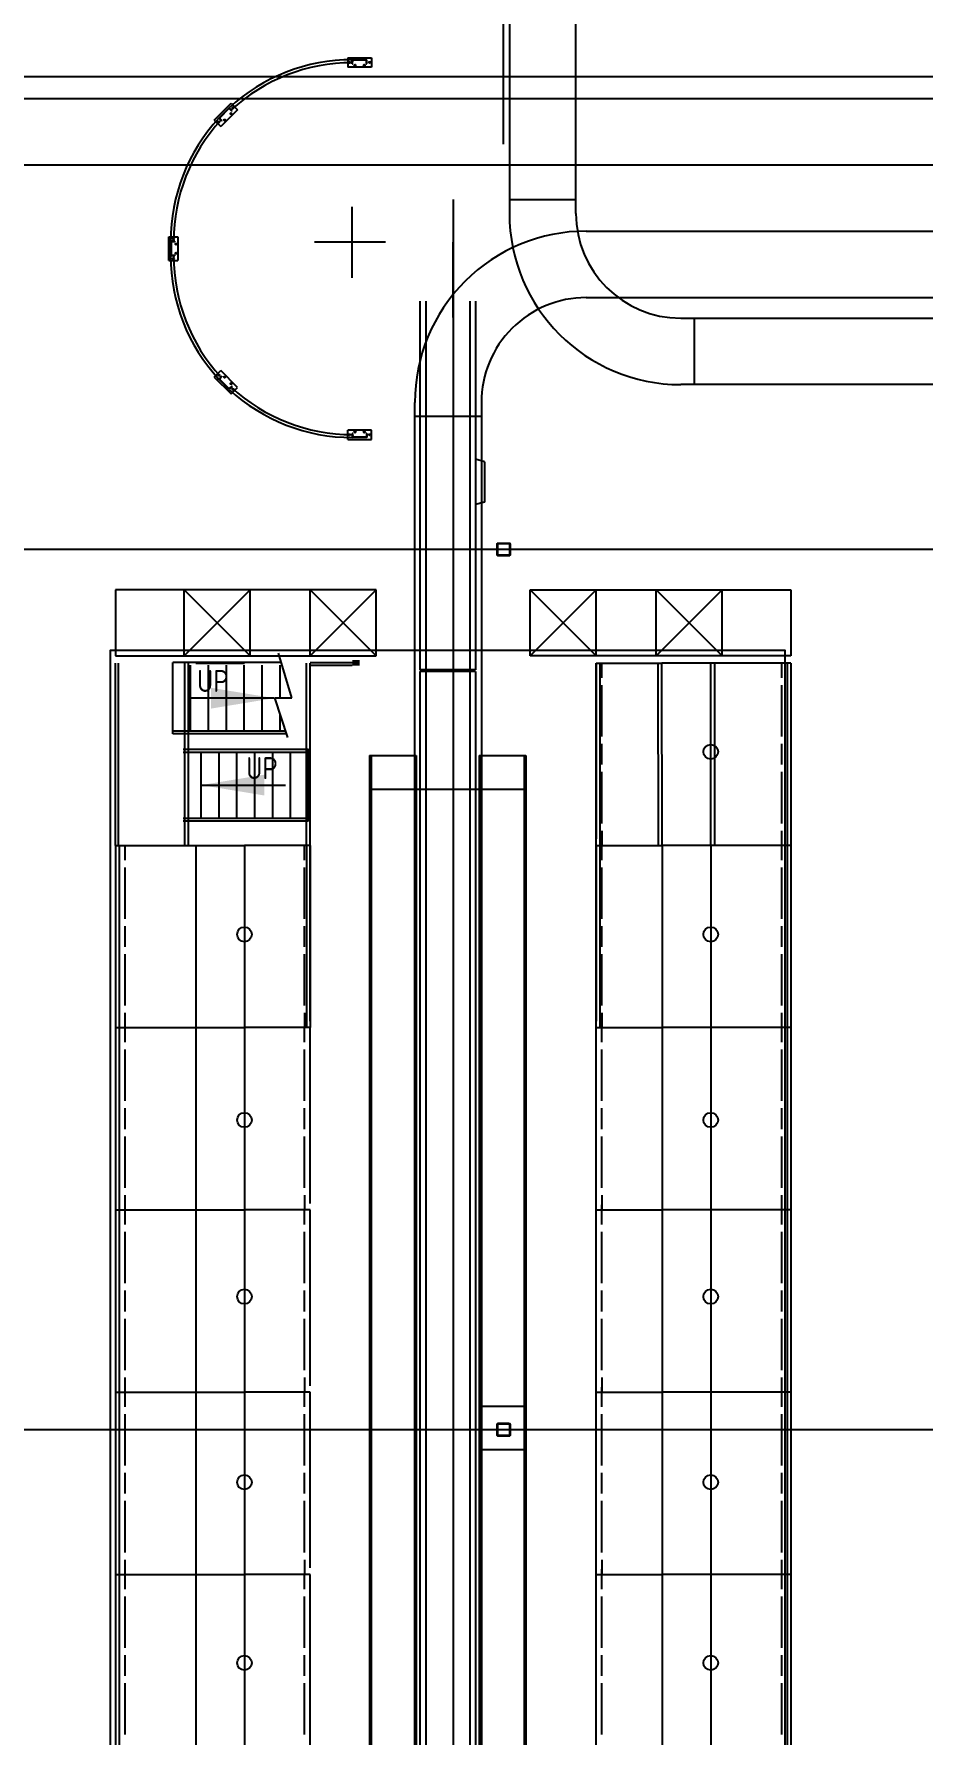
# Model space of a CAD drawing. Header units: millimetres. Extents: x 626570 to 643256, y 6233 to 11343.
# Drawn here: x 637208 to 637693, y 9760 to 10688 of the extents above; entities that cross this region are included whole.
import ezdxf

# ---------------------------------------------------------------- set-up
doc = ezdxf.new("R2010")
doc.units = ezdxf.units.MM
doc.header["$LTSCALE"] = 4000
doc.header["$MEASUREMENT"] = 0
for name, pattern in [('CENTER2', [1.125, 0.75, -0.125, 0.125, -0.125]), ('DASHDOT', [1, 0.5, -0.25, 0, -0.25]), ('HIDDEN', [0.375, 0.25, -0.125])]:
    doc.linetypes.add(name, pattern=pattern)
for name, color, linetype in [('BEAMS', 170, 'CONTINUOUS'), ('CENTERLINE', 4, 'CENTER2'), ('CONVEYOR', 4, 'CONTINUOUS'), ('CONVTOP', 4, 'CONTINUOUS'), ('DEPAL2', 4, 'CONTINUOUS'), ('DEPAL3', 4, 'CONTINUOUS'), ('FRAMES', 170, 'CONTINUOUS'), ('FSBEAM', 4, 'CONTINUOUS'), ('GUARD', 4, 'CONTINUOUS'), ('HANDRAIL', 4, 'CONTINUOUS'), ('LIGHTS', 50, 'CONTINUOUS'), ('MASTERFOUNDATION_1', 4, 'DASHDOT'), ('MASTERFOUNDATION_25', 7, 'CONTINUOUS'), ('PICKMOD1', 4, 'CONTINUOUS'), ('PICKMOD2', 4, 'CONTINUOUS')]:
    doc.layers.add(name, color=color, linetype=linetype)
doc.styles.add('SIMPLEX', font='archstyl.shx', dxfattribs={"height": 4})
doc.styles.get("Standard").update_dxf_attribs({"font": 'simplex.shx'})
doc.dimstyles.get("Standard").update_dxf_attribs({"dimtxt": 0.18, "dimasz": 0.18, "dimexe": 0.18, "dimexo": 0.0625, "dimgap": 0.09, "dimtad": 0, "dimtih": 1, "dimtoh": 1, "dimdec": 4, "dimzin": 0, "dimdsep": 46, "dimtxsty": 'Standard', "dimcen": 0.09, "dimadec": 0, "dimazin": 0, "dimtfac": 1, "dimtdec": 4, "dimtofl": 0, "dimtmove": 0, "dimatfit": 3, "dimfxl": 1, "dimtolj": 1, "dimtzin": 0, "dimarcsym": 0})

# ---------------------------------------------------------------- blocks, each defined once
blk = doc.blocks.new('CHAINGRD')
at = {"layer": 'CONVEYOR'}
for p, q in [((1.34, -5), (0, 0)), ((23.34, -5), (24.68, 0)), ((23.34, -5), (1.34, -5))]:
    blk.add_line(p, q, dxfattribs=at)

msp = doc.modelspace()

# ---------------------------------------------------------------- linework, layer by layer
at = {"layer": 'BEAMS', "linetype": 'Continuous'}
for p, q in [((637356.43, 10245.26), (637356.43, 10344.64)), ((637358.43, 10245.26), (637358.43, 10344.64)), ((637514.43, 10245.26), (637514.43, 10344.64)), ((637517.43, 10336.64), (637517.43, 10344.64)), ((637548.31, 10245.26), (637548.18, 10344.64)), ((637550.31, 10245.26), (637550.18, 10344.64)), ((637576.68, 10344.64), (637576.68, 10245.26)), ((637578.81, 10344.64), (637578.81, 10245.26)), ((637615.43, 10344.64), (637615.43, 10336.64)), ((637618.43, 10344.64), (637618.43, 10245.26)), ((637620.43, 10344.64), (637620.43, 10245.26)), ((637514.43, 10332.64), (637514.43, 10336.64)), ((637514.43, 10332.64), (637514.43, 10336.64)), ((637517.43, 10304.64), (637517.43, 10332.64)), ((637615.43, 10332.64), (637615.43, 10304.64)), ((637517.43, 10289.26), (637517.43, 10300.64)), ((637615.43, 10300.64), (637615.43, 10289.26)), ((637514.43, 10285.26), (637514.43, 10289.26)), ((637517.43, 10257.26), (637517.43, 10285.26)), ((637615.43, 10285.26), (637615.43, 10257.26)), ((637517.43, 10253.26), (637517.43, 10245.26)), ((637615.43, 10253.26), (637615.43, 10245.26)), ((637252.43, 10245.26), (637252.43, 10145.89)), ((637254.43, 10245.26), (637254.43, 10145.89)), ((637257.43, 10245.26), (637257.43, 10237.26)), ((637296.18, 10245.26), (637296.18, 8257.76)), ((637322.68, 10245.26), (637322.68, 8257.76)), ((637355.43, 10237.26), (637355.43, 10245.26)), ((637358.43, 10149.39), (637358.43, 10245.26)), ((637514.43, 10145.89), (637514.43, 10247.37)), ((637517.43, 10237.26), (637517.43, 10248.03)), ((637550.31, 10245.26), (637550.31, 9350.89)), ((637576.81, 10245.26), (637576.81, 9350.89)), ((637615.43, 10245.26), (637615.43, 10237.26)), ((637618.43, 10245.26), (637618.43, 10145.89)), ((637620.43, 10245.26), (637620.43, 10145.89)), ((637257.43, 10233.26), (637257.43, 10205.26)), ((637355.43, 10205.26), (637355.43, 10233.26)), ((637358.43, 10233.26), (637358.43, 10237.26)), ((637358.44, 10233.26), (637358.44, 10237.26)), ((637514.43, 10233.26), (637514.43, 10237.26)), ((637514.43, 10233.26), (637514.43, 10237.26)), ((637517.43, 10205.26), (637517.43, 10233.26)), ((637615.43, 10233.26), (637615.43, 10205.26)), ((637257.43, 10201.26), (637257.43, 10189.89)), ((637355.43, 10189.89), (637355.43, 10201.26)), ((637517.43, 10189.89), (637517.43, 10201.26)), ((637615.43, 10201.26), (637615.43, 10189.89)), ((637257.43, 10185.89), (637257.43, 10157.89)), ((637355.43, 10157.89), (637355.43, 10185.89)), ((637358.43, 10185.89), (637358.43, 10189.89)), ((637514.43, 10185.89), (637514.43, 10189.89)), ((637517.43, 10157.89), (637517.43, 10185.89)), ((637615.43, 10185.89), (637615.43, 10157.89)), ((637257.43, 10153.89), (637257.43, 10145.89)), ((637355.43, 10153.89), (637355.43, 10145.89)), ((637514.43, 10046.51), (637514.43, 10147.99)), ((637517.43, 10153.89), (637517.43, 10145.89)), ((637517.43, 10137.89), (637517.43, 10148.65)), ((637615.43, 10153.89), (637615.43, 10145.89)), ((637252.43, 10145.89), (637252.43, 10046.51)), ((637254.43, 10145.89), (637254.43, 10046.51)), ((637257.43, 10145.89), (637257.43, 10137.89)), ((637355.43, 10137.89), (637355.43, 10145.89)), ((637358.43, 10050.01), (637358.43, 10145.89)), ((637358.43, 10133.89), (637358.43, 10137.89)), ((637358.44, 10133.89), (637358.44, 10137.89)), ((637514.43, 10133.89), (637514.43, 10137.89)), ((637514.43, 10133.89), (637514.43, 10137.89)), ((637615.43, 10145.89), (637615.43, 10137.89)), ((637618.43, 10145.89), (637618.43, 10046.51)), ((637620.43, 10145.89), (637620.43, 10046.51)), ((637257.43, 10133.89), (637257.43, 10105.89)), ((637355.43, 10105.89), (637355.43, 10133.89)), ((637517.43, 10105.89), (637517.43, 10133.89)), ((637615.43, 10133.89), (637615.43, 10105.89)), ((637257.43, 10101.89), (637257.43, 10090.51)), ((637355.43, 10090.51), (637355.43, 10101.89)), ((637517.43, 10090.51), (637517.43, 10101.89)), ((637615.43, 10101.89), (637615.43, 10090.51)), ((637257.43, 10086.51), (637257.43, 10058.51)), ((637355.43, 10058.51), (637355.43, 10086.51)), ((637358.43, 10086.51), (637358.43, 10090.51)), ((637514.43, 10086.51), (637514.43, 10090.51)), ((637517.43, 10058.51), (637517.43, 10086.51)), ((637615.43, 10086.51), (637615.43, 10058.51)), ((637257.43, 10054.51), (637257.43, 10046.51)), ((637355.43, 10054.51), (637355.43, 10046.51)), ((637517.43, 10054.51), (637517.43, 10046.51)), ((637615.43, 10054.51), (637615.43, 10046.51)), ((637252.43, 10046.51), (637252.43, 9947.14)), ((637254.43, 10046.51), (637254.43, 9947.14)), ((637257.43, 10046.51), (637257.43, 10038.51)), ((637355.43, 10038.51), (637355.43, 10046.51)), ((637358.43, 9950.64), (637358.43, 10046.51)), ((637514.43, 9947.14), (637514.43, 10048.62)), ((637517.43, 10038.51), (637517.43, 10049.28)), ((637615.43, 10046.51), (637615.43, 10038.51)), ((637618.43, 10046.51), (637618.43, 9947.14)), ((637620.43, 10046.51), (637620.43, 9947.14)), ((637358.43, 10034.51), (637358.43, 10038.51)), ((637358.44, 10034.51), (637358.44, 10038.51)), ((637514.43, 10034.51), (637514.43, 10038.51)), ((637514.43, 10034.51), (637514.43, 10038.51)), ((637257.43, 10034.51), (637257.43, 10006.51)), ((637355.43, 10006.51), (637355.43, 10034.51)), ((637517.43, 10006.51), (637517.43, 10034.51)), ((637615.43, 10034.51), (637615.43, 10006.51)), ((637257.43, 10002.51), (637257.43, 9991.14)), ((637355.43, 9991.14), (637355.43, 10002.51)), ((637517.43, 9991.14), (637517.43, 10002.51)), ((637615.43, 10002.51), (637615.43, 9991.14)), ((637358.43, 9987.14), (637358.43, 9991.14)), ((637514.43, 9987.14), (637514.43, 9991.14)), ((637257.43, 9987.14), (637257.43, 9959.14)), ((637355.43, 9959.14), (637355.43, 9987.14)), ((637517.43, 9959.14), (637517.43, 9987.14)), ((637615.43, 9987.14), (637615.43, 9959.14)), ((637257.43, 9955.14), (637257.43, 9947.14)), ((637355.43, 9955.14), (637355.43, 9947.14)), ((637517.43, 9955.14), (637517.43, 9947.14)), ((637615.43, 9955.14), (637615.43, 9947.14)), ((637252.43, 9947.14), (637252.43, 9847.76)), ((637254.43, 9947.14), (637254.43, 9847.76)), ((637257.43, 9947.14), (637257.43, 9939.14)), ((637355.43, 9939.14), (637355.43, 9947.14)), ((637358.43, 9851.26), (637358.43, 9947.14)), ((637514.43, 9847.76), (637514.43, 9949.24)), ((637517.43, 9939.14), (637517.43, 9949.9)), ((637615.43, 9947.14), (637615.43, 9939.14)), ((637618.43, 9947.14), (637618.43, 9847.76)), ((637620.43, 9947.14), (637620.43, 9847.76)), ((637257.43, 9935.14), (637257.43, 9907.14)), ((637355.43, 9907.14), (637355.43, 9935.14)), ((637358.43, 9935.14), (637358.43, 9939.14)), ((637358.44, 9935.14), (637358.44, 9939.14)), ((637514.43, 9935.14), (637514.43, 9939.14)), ((637514.43, 9935.14), (637514.43, 9939.14)), ((637517.43, 9907.14), (637517.43, 9935.14)), ((637615.43, 9935.14), (637615.43, 9907.14)), ((637257.43, 9903.14), (637257.43, 9891.76)), ((637355.43, 9891.76), (637355.43, 9903.14)), ((637517.43, 9891.76), (637517.43, 9903.14)), ((637615.43, 9903.14), (637615.43, 9891.76)), ((637257.43, 9887.76), (637257.43, 9859.76)), ((637355.43, 9859.76), (637355.43, 9887.76)), ((637358.43, 9887.76), (637358.43, 9891.76)), ((637514.43, 9887.76), (637514.43, 9891.76)), ((637517.43, 9859.76), (637517.43, 9887.76)), ((637615.43, 9887.76), (637615.43, 9859.76)), ((637257.43, 9855.76), (637257.43, 9847.76)), ((637355.43, 9855.76), (637355.43, 9847.76)), ((637514.43, 9748.39), (637514.43, 9849.87)), ((637517.43, 9855.76), (637517.43, 9847.76)), ((637517.43, 9839.76), (637517.43, 9850.53)), ((637615.43, 9855.76), (637615.43, 9847.76)), ((637252.43, 9847.76), (637252.43, 9748.39)), ((637254.43, 9847.76), (637254.43, 9748.39)), ((637257.43, 9847.76), (637257.43, 9839.76)), ((637355.43, 9839.76), (637355.43, 9847.76)), ((637358.43, 9751.89), (637358.43, 9847.76)), ((637615.43, 9847.76), (637615.43, 9839.76)), ((637618.43, 9847.76), (637618.43, 9748.39)), ((637620.43, 9847.76), (637620.43, 9748.39)), ((637257.43, 9835.76), (637257.43, 9807.76)), ((637355.43, 9807.76), (637355.43, 9835.76)), ((637358.43, 9835.76), (637358.43, 9839.76)), ((637358.44, 9835.76), (637358.44, 9839.76)), ((637514.43, 9835.76), (637514.43, 9839.76)), ((637514.43, 9835.76), (637514.43, 9839.76)), ((637517.43, 9807.76), (637517.43, 9835.76)), ((637615.43, 9835.76), (637615.43, 9807.76)), ((637257.43, 9803.76), (637257.43, 9792.39)), ((637355.43, 9792.39), (637355.43, 9803.76)), ((637517.43, 9792.39), (637517.43, 9803.76)), ((637615.43, 9803.76), (637615.43, 9792.39)), ((637257.43, 9788.39), (637257.43, 9760.39)), ((637355.43, 9760.39), (637355.43, 9788.39)), ((637358.43, 9788.39), (637358.43, 9792.39)), ((637514.43, 9788.39), (637514.43, 9792.39)), ((637517.43, 9760.39), (637517.43, 9788.39)), ((637615.43, 9788.39), (637615.43, 9760.39))]:
    msp.add_line(p, q, dxfattribs=at)
at = {"layer": 'CENTERLINE'}
for p, q in [((637381.43, 10554.76), (637381.43, 10593.45)), ((637436.43, 10597.48), (637436.43, 8253.26)), ((637436.43, 10597.48), (637436.43, 8253.26)), ((637399.53, 10574.11), (637360.84, 10574.11)), ((637436.43, 10533.12), (637436.43, 10574.11))]:
    msp.add_line(p, q, dxfattribs=at)
at = {"layer": 'CONVTOP'}
for p, q in [((637418.32, 10541.97), (637418.32, 10340.97)), ((637421.45, 10541.97), (637421.45, 10340.97)), ((637445.45, 10541.97), (637445.45, 10340.97)), ((637448.57, 10541.97), (637448.57, 10340.97)), ((637448.57, 10340.97), (637418.32, 10340.97)), ((637418.32, 10339.97), (637418.32, 8942.97)), ((637448.57, 10339.97), (637418.32, 10339.97)), ((637421.45, 10339.97), (637421.45, 8942.97)), ((637445.45, 10339.97), (637445.45, 8942.97)), ((637448.57, 10339.97), (637448.57, 8942.97)), ((637390.81, 10294.24), (637390.81, 8353.5)), ((637391.81, 10294.24), (637391.81, 8353.5)), ((637415.31, 10294.24), (637415.31, 8353.5)), ((637416.31, 10294.24), (637416.31, 8353.5)), ((637450.56, 10294.24), (637450.56, 8353.5)), ((637451.56, 10294.24), (637451.56, 8353.5)), ((637475.06, 10294.24), (637475.06, 8353.5)), ((637476.06, 10294.24), (637476.06, 8353.5))]:
    msp.add_line(p, q, dxfattribs=at)
at = {"layer": 'CONVTOP', "linetype": 'Continuous'}
for p, q in [((637390.81, 10294.24), (637416.31, 10294.24)), ((637450.56, 10294.24), (637476.06, 10294.24))]:
    msp.add_line(p, q, dxfattribs=at)
at = {"layer": 'DEPAL2', "ltscale": 0.25}
msp.add_line((635269.15, 10664.41), (638891.26, 10664.5), dxfattribs=at)
at = {"layer": 'DEPAL3', "ltscale": 0.25}
for p, q in [((637467.07, 10788.63), (637467.07, 10589.85)), ((637503.32, 10589.85), (637503.32, 10788.63)), ((637467.07, 10597.35), (637503.32, 10597.35)), ((637560.45, 10532.73), (639059.37, 10532.73)), ((637567.95, 10496.48), (637567.95, 10532.73)), ((639059.28, 10496.48), (637560.45, 10496.48))]:
    msp.add_line(p, q, dxfattribs=at)
for radius in [93.38, 57.13]:
    msp.add_arc((637560.45, 10589.85), radius, 180, 270, dxfattribs=at)
at = {"layer": 'FRAMES', "linetype": 'Continuous'}
for p, q in [((637394.43, 10384.64), (637252.43, 10384.64)), ((637252.43, 10384.64), (637252.43, 10348.64)), ((637289.79, 10348.64), (637289.79, 10384.64)), ((637289.79, 10384.64), (637325.79, 10348.64)), ((637289.79, 10348.64), (637325.79, 10384.64)), ((637325.79, 10348.64), (637325.79, 10384.64)), ((637358.43, 10348.64), (637394.43, 10384.64)), ((637358.43, 10384.64), (637394.43, 10348.64)), ((637358.43, 10348.64), (637358.43, 10384.64)), ((637394.43, 10348.64), (637394.43, 10384.64)), ((637478.43, 10384.64), (637620.43, 10384.64)), ((637478.43, 10348.64), (637478.43, 10384.64)), ((637514.43, 10384.64), (637478.43, 10348.64)), ((637514.43, 10348.64), (637478.43, 10384.64)), ((637514.43, 10348.64), (637514.43, 10384.64)), ((637583.08, 10348.64), (637547.08, 10384.64)), ((637583.08, 10384.64), (637547.08, 10348.64)), ((637547.08, 10348.64), (637547.08, 10384.64)), ((637583.08, 10348.64), (637583.08, 10384.64)), ((637620.43, 10384.64), (637620.43, 10348.64)), ((637252.43, 10348.64), (637394.43, 10348.64)), ((637296.18, 10344.64), (637322.68, 10344.64)), ((637620.43, 10348.64), (637478.43, 10348.64)), ((637514.43, 10344.64), (637550.18, 10344.64)), ((637576.68, 10344.64), (637550.18, 10344.64)), ((637576.68, 10344.64), (637550.18, 10344.64)), ((637576.68, 10344.64), (637550.18, 10344.64)), ((637576.68, 10344.64), (637550.18, 10344.64)), ((637620.43, 10344.64), (637576.68, 10344.64)), ((637252.43, 10245.26), (637296.18, 10245.26)), ((637296.18, 10245.26), (637322.68, 10245.26)), ((637296.18, 10245.26), (637322.68, 10245.26)), ((637296.18, 10245.26), (637322.68, 10245.26)), ((637358.43, 10245.26), (637322.68, 10245.26)), ((637514.43, 10245.26), (637550.18, 10245.26)), ((637576.68, 10245.26), (637550.18, 10245.26)), ((637576.68, 10245.26), (637550.18, 10245.26)), ((637576.68, 10245.26), (637550.18, 10245.26)), ((637576.68, 10245.26), (637550.18, 10245.26)), ((637576.68, 10245.26), (637550.18, 10245.26)), ((637620.43, 10245.26), (637576.68, 10245.26)), ((637252.43, 10145.89), (637296.18, 10145.89)), ((637296.18, 10145.89), (637322.68, 10145.89)), ((637296.18, 10145.89), (637322.68, 10145.89)), ((637358.43, 10145.89), (637322.68, 10145.89)), ((637514.43, 10145.89), (637550.18, 10145.89)), ((637576.68, 10145.89), (637550.18, 10145.89)), ((637576.68, 10145.89), (637550.18, 10145.89)), ((637620.43, 10145.89), (637576.68, 10145.89)), ((637252.43, 10046.51), (637296.18, 10046.51)), ((637296.18, 10046.51), (637322.68, 10046.51)), ((637296.18, 10046.51), (637322.68, 10046.51)), ((637358.43, 10046.51), (637322.68, 10046.51)), ((637514.43, 10046.51), (637550.18, 10046.51)), ((637576.68, 10046.51), (637550.18, 10046.51)), ((637576.68, 10046.51), (637550.18, 10046.51)), ((637620.43, 10046.51), (637576.68, 10046.51)), ((637252.43, 9947.14), (637296.18, 9947.14)), ((637296.18, 9947.14), (637322.68, 9947.14)), ((637296.18, 9947.14), (637322.68, 9947.14)), ((637358.43, 9947.14), (637322.68, 9947.14)), ((637514.43, 9947.14), (637550.18, 9947.14)), ((637576.68, 9947.14), (637550.18, 9947.14)), ((637576.68, 9947.14), (637550.18, 9947.14)), ((637620.43, 9947.14), (637576.68, 9947.14)), ((637252.43, 9847.76), (637296.18, 9847.76)), ((637296.18, 9847.76), (637322.68, 9847.76)), ((637296.18, 9847.76), (637322.68, 9847.76)), ((637358.43, 9847.76), (637322.68, 9847.76)), ((637514.43, 9847.76), (637550.18, 9847.76)), ((637576.68, 9847.76), (637550.18, 9847.76)), ((637576.68, 9847.76), (637550.18, 9847.76)), ((637620.43, 9847.76), (637576.68, 9847.76))]:
    msp.add_line(p, q, dxfattribs=at)
at = {"layer": 'FRAMES', "linetype": 'Continuous', "const_width": 3.13}
msp.add_lwpolyline([(637385.43, 10344.83), (637381.43, 10344.83)], dxfattribs=at)
at = {"layer": 'FSBEAM', "linetype": 'HIDDEN'}
for p, q in [((637290.18, 10245.26), (637290.18, 10344.64)), ((637292.18, 10245.26), (637292.18, 10344.64)), ((637514.43, 10344.64), (637514.43, 10248.76)), ((637516.43, 10344.64), (637516.43, 10245.26)), ((637356.43, 10245.26), (637356.43, 10145.89)), ((637358.43, 10245.26), (637358.43, 10145.89)), ((637514.43, 10245.26), (637514.43, 10149.39)), ((637516.43, 10245.26), (637516.43, 10145.89))]:
    msp.add_line(p, q, dxfattribs=at)
at = {"layer": 'GUARD', "linetype": 'Continuous'}
for p, q in [((637378.93, 10674.64), (637391.93, 10674.64)), ((637378.93, 10674.64), (637378.93, 10669.64)), ((637391.93, 10669.64), (637378.93, 10669.64)), ((637389.43, 10673.64), (637381.43, 10673.64)), ((637381.43, 10671.39), (637381.43, 10673.64)), ((637381.43, 10671.39), (637381.46, 10671.39)), ((637381.65, 10671.56), (637381.75, 10673.07)), ((637388.81, 10673.39), (637382.06, 10673.39)), ((637389.22, 10671.56), (637389.12, 10673.07)), ((637389.43, 10671.39), (637389.4, 10671.39)), ((637389.43, 10671.39), (637389.43, 10673.64)), ((637391.93, 10674.64), (637391.93, 10669.64)), ((637306.18, 10640.69), (637315.38, 10649.89)), ((637314.32, 10647.41), (637308.66, 10641.75)), ((637315.91, 10645.82), (637314.32, 10647.41)), ((637315.38, 10649.89), (637318.91, 10646.35)), ((637306.18, 10640.69), (637309.72, 10637.16)), ((637310.25, 10640.16), (637308.66, 10641.75)), ((637314.05, 10646.79), (637309.28, 10642.02)), ((637310.28, 10640.44), (637309.28, 10641.58)), ((637318.91, 10646.35), (637309.72, 10637.16)), ((637310.25, 10640.16), (637310.27, 10640.18)), ((637315.63, 10645.79), (637314.49, 10646.79)), ((637315.91, 10645.82), (637315.89, 10645.8)), ((637281.43, 10577.14), (637286.43, 10577.14)), ((637281.43, 10564.14), (637281.43, 10577.14)), ((637284.68, 10574.64), (637282.43, 10574.64)), ((637282.43, 10574.64), (637282.43, 10566.64)), ((637282.68, 10574.01), (637282.68, 10567.26)), ((637284.51, 10574.42), (637283, 10574.32)), ((637284.68, 10574.64), (637284.68, 10574.61)), ((637286.43, 10577.14), (637286.43, 10564.14)), ((637281.43, 10564.14), (637286.43, 10564.14)), ((637284.68, 10566.64), (637282.43, 10566.64)), ((637284.51, 10566.85), (637283, 10566.95)), ((637284.68, 10566.64), (637284.68, 10566.67)), ((637306.18, 10500.58), (637309.72, 10504.11)), ((637306.18, 10500.58), (637315.38, 10491.39)), ((637310.25, 10501.11), (637308.66, 10499.52)), ((637314.32, 10493.86), (637308.66, 10499.52)), ((637310.28, 10500.83), (637309.28, 10499.69)), ((637314.05, 10494.48), (637309.28, 10499.25)), ((637318.91, 10494.92), (637309.72, 10504.11)), ((637310.25, 10501.11), (637310.27, 10501.09)), ((637315.91, 10495.45), (637314.32, 10493.86)), ((637315.63, 10495.48), (637314.49, 10494.48)), ((637315.38, 10491.39), (637318.91, 10494.92)), ((637315.91, 10495.45), (637315.89, 10495.47)), ((637391.93, 10471.64), (637378.93, 10471.64)), ((637378.93, 10466.64), (637378.93, 10471.64)), ((637391.93, 10466.64), (637391.93, 10471.64)), ((637378.93, 10466.64), (637391.93, 10466.64)), ((637381.43, 10469.89), (637381.46, 10469.89)), ((637381.43, 10469.89), (637381.43, 10467.64)), ((637389.43, 10467.64), (637381.43, 10467.64)), ((637381.65, 10469.71), (637381.75, 10468.2)), ((637388.81, 10467.89), (637382.06, 10467.89)), ((637389.22, 10469.71), (637389.12, 10468.2)), ((637389.43, 10469.89), (637389.4, 10469.89)), ((637389.43, 10469.89), (637389.43, 10467.64))]:
    msp.add_line(p, q, dxfattribs=at)
for centre in [(637379.93, 10672.14), (637382.93, 10670.64), (637387.93, 10670.64), (637390.93, 10672.14), (637316.44, 10647.41), (637308.66, 10639.63), (637311.84, 10640.69), (637315.38, 10644.23), (637283.93, 10576.14), (637285.43, 10573.14), (637283.93, 10565.14), (637285.43, 10568.14), (637308.66, 10501.64), (637311.84, 10500.58), (637315.38, 10497.04), (637316.44, 10493.86), (637379.93, 10469.14), (637382.93, 10470.64), (637387.93, 10470.64), (637390.93, 10469.14)]:
    msp.add_circle(centre, 0.375, dxfattribs=at)
for centre, radius, start, end in [((637381.43, 10574.64), 99, 90, 132.68439), ((637381.43, 10574.64), 97.38, 90, 132.64572), ((637381.46, 10671.57), 0.188, 270, 356.39034), ((637382.06, 10673.07), 0.313, 90, 180), ((637388.81, 10673.07), 0.313, 0, 90), ((637389.4, 10671.57), 0.188, 183.60966, 270), ((637381.43, 10574.64), 99, 137.31561, 180), ((637381.43, 10574.64), 97.38, 137.35428, 180), ((637309.5, 10641.8), 0.313, 135, 225), ((637310.14, 10640.32), 0.188, 315, 41.39034), ((637314.27, 10646.57), 0.313, 45, 135), ((637315.75, 10645.93), 0.188, 228.60966, 315), ((637283, 10574.01), 0.313, 90, 180), ((637284.5, 10574.61), 0.188, 273.60966, 0), ((637381.43, 10566.64), 99, 180, 222.68439), ((637283, 10567.26), 0.313, 180, 270), ((637381.43, 10566.64), 97.38, 180, 222.64572), ((637284.5, 10566.67), 0.188, 0, 86.39034), ((637309.5, 10499.47), 0.313, 135, 225), ((637310.14, 10500.96), 0.188, 318.60966, 45), ((637314.27, 10494.7), 0.313, 225, 315), ((637381.43, 10566.64), 99, 227.31561, 270), ((637381.43, 10566.64), 97.38, 227.35428, 270), ((637315.75, 10495.34), 0.188, 45, 131.39034), ((637381.46, 10469.7), 0.188, 3.60966, 90), ((637382.06, 10468.2), 0.313, 180, 270), ((637388.81, 10468.2), 0.313, 270, 0), ((637389.4, 10469.7), 0.188, 90, 176.39034)]:
    msp.add_arc(centre, radius, start, end, dxfattribs=at)
at = {"layer": 'HANDRAIL', "linetype": 'Continuous'}
for p, q in [((637252.43, 10245.26), (637252.43, 10344.64)), ((637253.93, 10245.26), (637253.93, 10344.64)), ((637381.43, 10344.83), (637358.43, 10344.83)), ((637381.43, 10343.33), (637358.43, 10343.33))]:
    msp.add_line(p, q, dxfattribs=at)
at = {"layer": 'LIGHTS'}
for centre in [(637576.81, 10296.28), (637322.68, 10196.7), (637576.81, 10196.7), (637322.68, 10095.5), (637576.81, 10095.5), (637322.68, 9999.2), (637576.81, 9999.2), (637322.68, 9897.99), (637576.81, 9897.99), (637322.68, 9799.49), (637576.81, 9799.49)]:
    msp.add_circle(centre, 3.99, dxfattribs=at)
at = {"layer": 'MASTERFOUNDATION_1', "linetype": 'DASHDOT'}
for p, q in [((637463.94, 6627.53), (637463.94, 11123.23)), ((643023.86, 10406.61), (626796.64, 10406.61)), ((643023.86, 9926.61), (626796.64, 9926.61))]:
    msp.add_line(p, q, dxfattribs=at)
at = {"layer": 'MASTERFOUNDATION_25', "linetype": 'Continuous', "flags": 128}
for points in [[(637461.06, 10410.11), (637466.82, 10410.11), (637466.84, 10410.11), (637466.86, 10410.11), (637466.89, 10410.1), (637466.91, 10410.1), (637466.93, 10410.1), (637466.95, 10410.09), (637466.97, 10410.09), (637466.99, 10410.08), (637467.01, 10410.08), (637467.03, 10410.07), (637467.05, 10410.06), (637467.07, 10410.05), (637467.09, 10410.05), (637467.11, 10410.04), (637467.13, 10410.03), (637467.15, 10410.01), (637467.17, 10410), (637467.19, 10409.99), (637467.2, 10409.98), (637467.22, 10409.96), (637467.24, 10409.95), (637467.25, 10409.93), (637467.27, 10409.92), (637467.28, 10409.9), (637467.3, 10409.89), (637467.31, 10409.87), (637467.32, 10409.85), (637467.34, 10409.83), (637467.35, 10409.82), (637467.36, 10409.8), (637467.37, 10409.78), (637467.38, 10409.76), (637467.39, 10409.74), (637467.4, 10409.72), (637467.4, 10409.7), (637467.41, 10409.68), (637467.42, 10409.66), (637467.42, 10409.64), (637467.43, 10409.62), (637467.43, 10409.59), (637467.44, 10409.57), (637467.44, 10409.55), (637467.44, 10409.53), (637467.44, 10409.51), (637467.44, 10409.49), (637467.44, 10403.73), (637467.44, 10403.71), (637467.44, 10403.69), (637467.44, 10403.66), (637467.44, 10403.64), (637467.43, 10403.62), (637467.43, 10403.6), (637467.42, 10403.58), (637467.42, 10403.56), (637467.41, 10403.54), (637467.4, 10403.52), (637467.4, 10403.5), (637467.39, 10403.48), (637467.38, 10403.46), (637467.37, 10403.44), (637467.36, 10403.42), (637467.35, 10403.4), (637467.34, 10403.38), (637467.32, 10403.36), (637467.31, 10403.35), (637467.3, 10403.33), (637467.28, 10403.31), (637467.27, 10403.3), (637467.25, 10403.28), (637467.24, 10403.27), (637467.22, 10403.25), (637467.2, 10403.24), (637467.19, 10403.23), (637467.17, 10403.21), (637467.15, 10403.2), (637467.13, 10403.19), (637467.11, 10403.18), (637467.09, 10403.17), (637467.07, 10403.16), (637467.05, 10403.15), (637467.03, 10403.15), (637467.01, 10403.14), (637466.99, 10403.13), (637466.97, 10403.13), (637466.95, 10403.12), (637466.93, 10403.12), (637466.91, 10403.11), (637466.89, 10403.11), (637466.86, 10403.11), (637466.84, 10403.11), (637466.82, 10403.11), (637461.06, 10403.11), (637461.04, 10403.11), (637461.02, 10403.11), (637461, 10403.11), (637460.98, 10403.11), (637460.96, 10403.12), (637460.93, 10403.12), (637460.91, 10403.13), (637460.89, 10403.13), (637460.87, 10403.14), (637460.85, 10403.15), (637460.83, 10403.15), (637460.81, 10403.16), (637460.79, 10403.17), (637460.77, 10403.18), (637460.75, 10403.19), (637460.73, 10403.2), (637460.72, 10403.21), (637460.7, 10403.23), (637460.68, 10403.24), (637460.66, 10403.25), (637460.65, 10403.27), (637460.63, 10403.28), (637460.62, 10403.3), (637460.6, 10403.31), (637460.59, 10403.33), (637460.57, 10403.35), (637460.56, 10403.36), (637460.55, 10403.38), (637460.54, 10403.4), (637460.52, 10403.42), (637460.51, 10403.44), (637460.5, 10403.46), (637460.5, 10403.48), (637460.49, 10403.5), (637460.48, 10403.52), (637460.47, 10403.54), (637460.47, 10403.56), (637460.46, 10403.58), (637460.46, 10403.6), (637460.45, 10403.62), (637460.45, 10403.64), (637460.45, 10403.66), (637460.44, 10403.69), (637460.44, 10403.71), (637460.44, 10403.73), (637460.44, 10409.49), (637460.44, 10409.51), (637460.44, 10409.53), (637460.45, 10409.55), (637460.45, 10409.57), (637460.45, 10409.59), (637460.46, 10409.62), (637460.46, 10409.64), (637460.47, 10409.66), (637460.47, 10409.68), (637460.48, 10409.7), (637460.49, 10409.72), (637460.5, 10409.74), (637460.5, 10409.76), (637460.51, 10409.78), (637460.52, 10409.8), (637460.54, 10409.82), (637460.55, 10409.83), (637460.56, 10409.85), (637460.57, 10409.87), (637460.59, 10409.89), (637460.6, 10409.9), (637460.62, 10409.92), (637460.63, 10409.93), (637460.65, 10409.95), (637460.66, 10409.96), (637460.68, 10409.98), (637460.7, 10409.99), (637460.72, 10410), (637460.73, 10410.01), (637460.75, 10410.03), (637460.77, 10410.04), (637460.79, 10410.05), (637460.81, 10410.05), (637460.83, 10410.06), (637460.85, 10410.07), (637460.87, 10410.08), (637460.89, 10410.08), (637460.91, 10410.09), (637460.93, 10410.09), (637460.96, 10410.1), (637460.98, 10410.1), (637461, 10410.1), (637461.02, 10410.11), (637461.04, 10410.11), (637461.06, 10410.11)], [(637461.06, 10409.8), (637466.82, 10409.8), (637466.83, 10409.8), (637466.84, 10409.79), (637466.85, 10409.79), (637466.86, 10409.79), (637466.87, 10409.79), (637466.88, 10409.79), (637466.89, 10409.79), (637466.91, 10409.78), (637466.92, 10409.78), (637466.93, 10409.78), (637466.94, 10409.77), (637466.95, 10409.77), (637466.96, 10409.76), (637466.96, 10409.76), (637466.97, 10409.75), (637466.98, 10409.75), (637466.99, 10409.74), (637467, 10409.74), (637467.01, 10409.73), (637467.02, 10409.72), (637467.03, 10409.72), (637467.03, 10409.71), (637467.04, 10409.7), (637467.05, 10409.69), (637467.06, 10409.69), (637467.06, 10409.68), (637467.07, 10409.67), (637467.08, 10409.66), (637467.08, 10409.65), (637467.09, 10409.64), (637467.09, 10409.63), (637467.1, 10409.62), (637467.1, 10409.61), (637467.11, 10409.6), (637467.11, 10409.59), (637467.11, 10409.58), (637467.12, 10409.57), (637467.12, 10409.56), (637467.12, 10409.55), (637467.12, 10409.54), (637467.13, 10409.53), (637467.13, 10409.52), (637467.13, 10409.51), (637467.13, 10409.5), (637467.13, 10409.49), (637467.13, 10403.73), (637467.13, 10403.72), (637467.13, 10403.71), (637467.13, 10403.7), (637467.13, 10403.69), (637467.12, 10403.68), (637467.12, 10403.67), (637467.12, 10403.66), (637467.12, 10403.64), (637467.11, 10403.63), (637467.11, 10403.62), (637467.11, 10403.61), (637467.1, 10403.6), (637467.1, 10403.59), (637467.09, 10403.59), (637467.09, 10403.58), (637467.08, 10403.57), (637467.08, 10403.56), (637467.07, 10403.55), (637467.06, 10403.54), (637467.06, 10403.53), (637467.05, 10403.52), (637467.04, 10403.52), (637467.03, 10403.51), (637467.03, 10403.5), (637467.02, 10403.49), (637467.01, 10403.49), (637467, 10403.48), (637466.99, 10403.47), (637466.98, 10403.47), (637466.97, 10403.46), (637466.96, 10403.46), (637466.96, 10403.45), (637466.95, 10403.45), (637466.94, 10403.44), (637466.93, 10403.44), (637466.92, 10403.44), (637466.91, 10403.43), (637466.89, 10403.43), (637466.88, 10403.43), (637466.87, 10403.43), (637466.86, 10403.42), (637466.85, 10403.42), (637466.84, 10403.42), (637466.83, 10403.42), (637466.82, 10403.42), (637461.06, 10403.42), (637461.05, 10403.42), (637461.04, 10403.42), (637461.03, 10403.42), (637461.02, 10403.42), (637461.01, 10403.43), (637461, 10403.43), (637460.99, 10403.43), (637460.98, 10403.43), (637460.97, 10403.44), (637460.96, 10403.44), (637460.95, 10403.44), (637460.94, 10403.45), (637460.93, 10403.45), (637460.92, 10403.46), (637460.91, 10403.46), (637460.9, 10403.47), (637460.89, 10403.47), (637460.88, 10403.48), (637460.87, 10403.49), (637460.86, 10403.49), (637460.86, 10403.5), (637460.85, 10403.51), (637460.84, 10403.52), (637460.83, 10403.52), (637460.83, 10403.53), (637460.82, 10403.54), (637460.81, 10403.55), (637460.81, 10403.56), (637460.8, 10403.57), (637460.8, 10403.58), (637460.79, 10403.59), (637460.79, 10403.59), (637460.78, 10403.6), (637460.78, 10403.61), (637460.77, 10403.62), (637460.77, 10403.63), (637460.77, 10403.64), (637460.76, 10403.66), (637460.76, 10403.67), (637460.76, 10403.68), (637460.76, 10403.69), (637460.76, 10403.7), (637460.76, 10403.71), (637460.75, 10403.72), (637460.75, 10403.73), (637460.75, 10409.49), (637460.75, 10409.5), (637460.76, 10409.51), (637460.76, 10409.52), (637460.76, 10409.53), (637460.76, 10409.54), (637460.76, 10409.55), (637460.76, 10409.56), (637460.77, 10409.57), (637460.77, 10409.58), (637460.77, 10409.59), (637460.78, 10409.6), (637460.78, 10409.61), (637460.79, 10409.62), (637460.79, 10409.63), (637460.8, 10409.64), (637460.8, 10409.65), (637460.81, 10409.66), (637460.81, 10409.67), (637460.82, 10409.68), (637460.83, 10409.69), (637460.83, 10409.69), (637460.84, 10409.7), (637460.85, 10409.71), (637460.86, 10409.72), (637460.86, 10409.72), (637460.87, 10409.73), (637460.88, 10409.74), (637460.89, 10409.74), (637460.9, 10409.75), (637460.91, 10409.75), (637460.92, 10409.76), (637460.93, 10409.76), (637460.94, 10409.77), (637460.95, 10409.77), (637460.96, 10409.78), (637460.97, 10409.78), (637460.98, 10409.78), (637460.99, 10409.79), (637461, 10409.79), (637461.01, 10409.79), (637461.02, 10409.79), (637461.03, 10409.79), (637461.04, 10409.79), (637461.05, 10409.8), (637461.06, 10409.8)], [(637461.06, 9930.11), (637466.82, 9930.11), (637466.84, 9930.11), (637466.86, 9930.11), (637466.89, 9930.1), (637466.91, 9930.1), (637466.93, 9930.1), (637466.95, 9930.09), (637466.97, 9930.09), (637466.99, 9930.08), (637467.01, 9930.08), (637467.03, 9930.07), (637467.05, 9930.06), (637467.07, 9930.05), (637467.09, 9930.05), (637467.11, 9930.04), (637467.13, 9930.03), (637467.15, 9930.01), (637467.17, 9930), (637467.19, 9929.99), (637467.2, 9929.98), (637467.22, 9929.96), (637467.24, 9929.95), (637467.25, 9929.93), (637467.27, 9929.92), (637467.28, 9929.9), (637467.3, 9929.89), (637467.31, 9929.87), (637467.32, 9929.85), (637467.34, 9929.83), (637467.35, 9929.82), (637467.36, 9929.8), (637467.37, 9929.78), (637467.38, 9929.76), (637467.39, 9929.74), (637467.4, 9929.72), (637467.4, 9929.7), (637467.41, 9929.68), (637467.42, 9929.66), (637467.42, 9929.64), (637467.43, 9929.62), (637467.43, 9929.59), (637467.44, 9929.57), (637467.44, 9929.55), (637467.44, 9929.53), (637467.44, 9929.51), (637467.44, 9929.49), (637467.44, 9923.73), (637467.44, 9923.71), (637467.44, 9923.69), (637467.44, 9923.66), (637467.44, 9923.64), (637467.43, 9923.62), (637467.43, 9923.6), (637467.42, 9923.58), (637467.42, 9923.56), (637467.41, 9923.54), (637467.4, 9923.52), (637467.4, 9923.5), (637467.39, 9923.48), (637467.38, 9923.46), (637467.37, 9923.44), (637467.36, 9923.42), (637467.35, 9923.4), (637467.34, 9923.38), (637467.32, 9923.36), (637467.31, 9923.35), (637467.3, 9923.33), (637467.28, 9923.31), (637467.27, 9923.3), (637467.25, 9923.28), (637467.24, 9923.27), (637467.22, 9923.25), (637467.2, 9923.24), (637467.19, 9923.23), (637467.17, 9923.21), (637467.15, 9923.2), (637467.13, 9923.19), (637467.11, 9923.18), (637467.09, 9923.17), (637467.07, 9923.16), (637467.05, 9923.15), (637467.03, 9923.15), (637467.01, 9923.14), (637466.99, 9923.13), (637466.97, 9923.13), (637466.95, 9923.12), (637466.93, 9923.12), (637466.91, 9923.11), (637466.89, 9923.11), (637466.86, 9923.11), (637466.84, 9923.11), (637466.82, 9923.11), (637461.06, 9923.11), (637461.04, 9923.11), (637461.02, 9923.11), (637461, 9923.11), (637460.98, 9923.11), (637460.96, 9923.12), (637460.93, 9923.12), (637460.91, 9923.13), (637460.89, 9923.13), (637460.87, 9923.14), (637460.85, 9923.15), (637460.83, 9923.15), (637460.81, 9923.16), (637460.79, 9923.17), (637460.77, 9923.18), (637460.75, 9923.19), (637460.73, 9923.2), (637460.72, 9923.21), (637460.7, 9923.23), (637460.68, 9923.24), (637460.66, 9923.25), (637460.65, 9923.27), (637460.63, 9923.28), (637460.62, 9923.3), (637460.6, 9923.31), (637460.59, 9923.33), (637460.57, 9923.35), (637460.56, 9923.36), (637460.55, 9923.38), (637460.54, 9923.4), (637460.52, 9923.42), (637460.51, 9923.44), (637460.5, 9923.46), (637460.5, 9923.48), (637460.49, 9923.5), (637460.48, 9923.52), (637460.47, 9923.54), (637460.47, 9923.56), (637460.46, 9923.58), (637460.46, 9923.6), (637460.45, 9923.62), (637460.45, 9923.64), (637460.45, 9923.66), (637460.44, 9923.69), (637460.44, 9923.71), (637460.44, 9923.73), (637460.44, 9929.49), (637460.44, 9929.51), (637460.44, 9929.53), (637460.45, 9929.55), (637460.45, 9929.57), (637460.45, 9929.59), (637460.46, 9929.62), (637460.46, 9929.64), (637460.47, 9929.66), (637460.47, 9929.68), (637460.48, 9929.7), (637460.49, 9929.72), (637460.5, 9929.74), (637460.5, 9929.76), (637460.51, 9929.78), (637460.52, 9929.8), (637460.54, 9929.82), (637460.55, 9929.83), (637460.56, 9929.85), (637460.57, 9929.87), (637460.59, 9929.89), (637460.6, 9929.9), (637460.62, 9929.92), (637460.63, 9929.93), (637460.65, 9929.95), (637460.66, 9929.96), (637460.68, 9929.98), (637460.7, 9929.99), (637460.72, 9930), (637460.73, 9930.01), (637460.75, 9930.03), (637460.77, 9930.04), (637460.79, 9930.05), (637460.81, 9930.05), (637460.83, 9930.06), (637460.85, 9930.07), (637460.87, 9930.08), (637460.89, 9930.08), (637460.91, 9930.09), (637460.93, 9930.09), (637460.96, 9930.1), (637460.98, 9930.1), (637461, 9930.1), (637461.02, 9930.11), (637461.04, 9930.11), (637461.06, 9930.11)], [(637461.06, 9929.8), (637466.82, 9929.8), (637466.83, 9929.8), (637466.84, 9929.79), (637466.85, 9929.79), (637466.86, 9929.79), (637466.87, 9929.79), (637466.88, 9929.79), (637466.89, 9929.79), (637466.91, 9929.78), (637466.92, 9929.78), (637466.93, 9929.78), (637466.94, 9929.77), (637466.95, 9929.77), (637466.96, 9929.76), (637466.96, 9929.76), (637466.97, 9929.75), (637466.98, 9929.75), (637466.99, 9929.74), (637467, 9929.74), (637467.01, 9929.73), (637467.02, 9929.72), (637467.03, 9929.72), (637467.03, 9929.71), (637467.04, 9929.7), (637467.05, 9929.69), (637467.06, 9929.69), (637467.06, 9929.68), (637467.07, 9929.67), (637467.08, 9929.66), (637467.08, 9929.65), (637467.09, 9929.64), (637467.09, 9929.63), (637467.1, 9929.62), (637467.1, 9929.61), (637467.11, 9929.6), (637467.11, 9929.59), (637467.11, 9929.58), (637467.12, 9929.57), (637467.12, 9929.56), (637467.12, 9929.55), (637467.12, 9929.54), (637467.13, 9929.53), (637467.13, 9929.52), (637467.13, 9929.51), (637467.13, 9929.5), (637467.13, 9929.49), (637467.13, 9923.73), (637467.13, 9923.72), (637467.13, 9923.71), (637467.13, 9923.7), (637467.13, 9923.69), (637467.12, 9923.68), (637467.12, 9923.67), (637467.12, 9923.66), (637467.12, 9923.64), (637467.11, 9923.63), (637467.11, 9923.62), (637467.11, 9923.61), (637467.1, 9923.6), (637467.1, 9923.59), (637467.09, 9923.58), (637467.09, 9923.58), (637467.08, 9923.57), (637467.08, 9923.56), (637467.07, 9923.55), (637467.06, 9923.54), (637467.06, 9923.53), (637467.05, 9923.52), (637467.04, 9923.52), (637467.03, 9923.51), (637467.03, 9923.5), (637467.02, 9923.49), (637467.01, 9923.49), (637467, 9923.48), (637466.99, 9923.47), (637466.98, 9923.47), (637466.97, 9923.46), (637466.96, 9923.46), (637466.96, 9923.45), (637466.95, 9923.45), (637466.94, 9923.44), (637466.93, 9923.44), (637466.92, 9923.44), (637466.91, 9923.43), (637466.89, 9923.43), (637466.88, 9923.43), (637466.87, 9923.43), (637466.86, 9923.42), (637466.85, 9923.42), (637466.84, 9923.42), (637466.83, 9923.42), (637466.82, 9923.42), (637461.06, 9923.42), (637461.05, 9923.42), (637461.04, 9923.42), (637461.03, 9923.42), (637461.02, 9923.42), (637461.01, 9923.43), (637461, 9923.43), (637460.99, 9923.43), (637460.98, 9923.43), (637460.97, 9923.44), (637460.96, 9923.44), (637460.95, 9923.44), (637460.94, 9923.45), (637460.93, 9923.45), (637460.92, 9923.46), (637460.91, 9923.46), (637460.9, 9923.47), (637460.89, 9923.47), (637460.88, 9923.48), (637460.87, 9923.49), (637460.86, 9923.49), (637460.86, 9923.5), (637460.85, 9923.51), (637460.84, 9923.52), (637460.83, 9923.52), (637460.83, 9923.53), (637460.82, 9923.54), (637460.81, 9923.55), (637460.81, 9923.56), (637460.8, 9923.57), (637460.8, 9923.58), (637460.79, 9923.58), (637460.79, 9923.59), (637460.78, 9923.6), (637460.78, 9923.61), (637460.77, 9923.62), (637460.77, 9923.63), (637460.77, 9923.64), (637460.76, 9923.66), (637460.76, 9923.67), (637460.76, 9923.68), (637460.76, 9923.69), (637460.76, 9923.7), (637460.76, 9923.71), (637460.75, 9923.72), (637460.75, 9923.73), (637460.75, 9929.49), (637460.75, 9929.5), (637460.76, 9929.51), (637460.76, 9929.52), (637460.76, 9929.53), (637460.76, 9929.54), (637460.76, 9929.55), (637460.76, 9929.56), (637460.77, 9929.57), (637460.77, 9929.58), (637460.77, 9929.59), (637460.78, 9929.6), (637460.78, 9929.61), (637460.79, 9929.62), (637460.79, 9929.63), (637460.8, 9929.64), (637460.8, 9929.65), (637460.81, 9929.66), (637460.81, 9929.67), (637460.82, 9929.68), (637460.83, 9929.69), (637460.83, 9929.69), (637460.84, 9929.7), (637460.85, 9929.71), (637460.86, 9929.72), (637460.86, 9929.72), (637460.87, 9929.73), (637460.88, 9929.74), (637460.89, 9929.74), (637460.9, 9929.75), (637460.91, 9929.75), (637460.92, 9929.76), (637460.93, 9929.76), (637460.94, 9929.77), (637460.95, 9929.77), (637460.96, 9929.78), (637460.97, 9929.78), (637460.98, 9929.78), (637460.99, 9929.79), (637461, 9929.79), (637461.01, 9929.79), (637461.02, 9929.79), (637461.03, 9929.79), (637461.04, 9929.79), (637461.05, 9929.8), (637461.06, 9929.8)]]:
    msp.add_lwpolyline(points, close=True, dxfattribs=at)
at = {"layer": 'PICKMOD1', "ltscale": 0.25}
for p, q in [((636456.17, 10652.49), (638934.74, 10652.49)), ((636456.17, 10616.24), (638939.52, 10616.24))]:
    msp.add_line(p, q, dxfattribs=at)
at = {"layer": 'PICKMOD2', "ltscale": 0.25}
for p, q in [((637508.94, 10580.17), (639002.76, 10580.24)), ((637508.94, 10543.92), (639011.77, 10543.99)), ((637415.69, 8218.69), (637415.57, 10486.79)), ((637451.82, 10486.79), (637451.94, 8218.69)), ((637415.57, 10479.29), (637451.82, 10479.29)), ((637391.44, 10275.67), (637391.44, 8355.67)), ((637476.19, 10275.67), (637391.44, 10275.67)), ((637476.19, 9939.47), (637476.19, 10275.67)), ((637451.94, 9939.47), (637476.19, 9939.47)), ((637451.94, 9915.67), (637451.94, 9939.47)), ((637476.19, 9915.67), (637451.94, 9915.67)), ((637476.19, 9459.47), (637476.19, 9915.67))]:
    msp.add_line(p, q, dxfattribs=at)
at = {"layer": 'PICKMOD2', "linetype": 'Continuous'}
for p, q in [((637342.73, 10345), (637283.56, 10345)), ((637283.56, 10306), (637283.56, 10345)), ((637293.31, 10307.5), (637293.31, 10343.5)), ((637303.06, 10307.5), (637303.06, 10343.5)), ((637312.81, 10307.5), (637312.81, 10343.5)), ((637322.56, 10307.5), (637322.56, 10343.5)), ((637332.31, 10307.5), (637332.31, 10343.5)), ((637348.45, 10325.66), (637341.25, 10350.02)), ((637342.06, 10325.66), (637342.06, 10343.5)), ((637339.25, 10325.66), (637348.45, 10325.66)), ((637346.25, 10304.12), (637339.25, 10325.66)), ((637342.06, 10307.5), (637342.06, 10316.98)), ((637345.12, 10307.5), (637283.56, 10307.5)), ((637345.61, 10306), (637283.56, 10306)), ((637289.18, 10297.62), (637357.56, 10297.62)), ((637289.18, 10296.12), (637357.56, 10296.12)), ((637299.06, 10260.12), (637299.06, 10296.12)), ((637308.81, 10260.12), (637308.81, 10296.12)), ((637318.56, 10260.12), (637318.56, 10296.12)), ((637328.31, 10260.12), (637328.31, 10296.12)), ((637338.06, 10260.12), (637338.06, 10296.12)), ((637347.81, 10260.12), (637347.81, 10296.12)), ((637357.56, 10258.62), (637357.56, 10297.62)), ((637289.18, 10260.12), (637357.56, 10260.12)), ((637289.18, 10258.62), (637357.56, 10258.62))]:
    msp.add_line(p, q, dxfattribs=at)
at = {"layer": 'PICKMOD2'}
msp.add_lwpolyline([(637249.43, 8264.62), (637617.43, 8264.62), (637617.43, 10351.5), (637249.43, 10351.5)], close=True, dxfattribs=at)
at = {"layer": 'PICKMOD2', "ltscale": 0.25}
for radius in [93.38, 57.13]:
    msp.add_arc((637508.94, 10486.79), radius, 90, 180.00625, dxfattribs=at)

# ---------------------------------------------------------------- block references
at = {"layer": 'CONVTOP', "rotation": 90}
msp.add_blockref('CHAINGRD', (637448.57, 10431.1), dxfattribs=at)

# ---------------------------------------------------------------- texts
at = {"layer": 'PICKMOD2', "linetype": 'Continuous', "style": 'SIMPLEX'}
for p in [(637296.83, 10328.87), (637323.62, 10281.36)]:
    msp.add_text('UP', height=12, dxfattribs=at).set_placement(p)

# ---------------------------------------------------------------- leaders
at = {"layer": 'PICKMOD2', "linetype": 'Continuous'}
for points in [[(637338.9, 10325.5), (637293.21, 10325.5)], [(637299.06, 10278.12), (637345.13, 10278.12)]]:
    msp.add_leader(points, dimstyle='Standard', override={"dimscale": 16, "dimtxt": 2.38125, "dimasz": 2.15, "dimexe": 4.572, "dimexo": 3.175, "dimgap": 1, "dimdec": 0, "dimlunit": 4, "dimcen": -4.572, "dimdle": 3.175, "dimtdec": 0}, dxfattribs=at)

doc.saveas('drawing.dxf')
